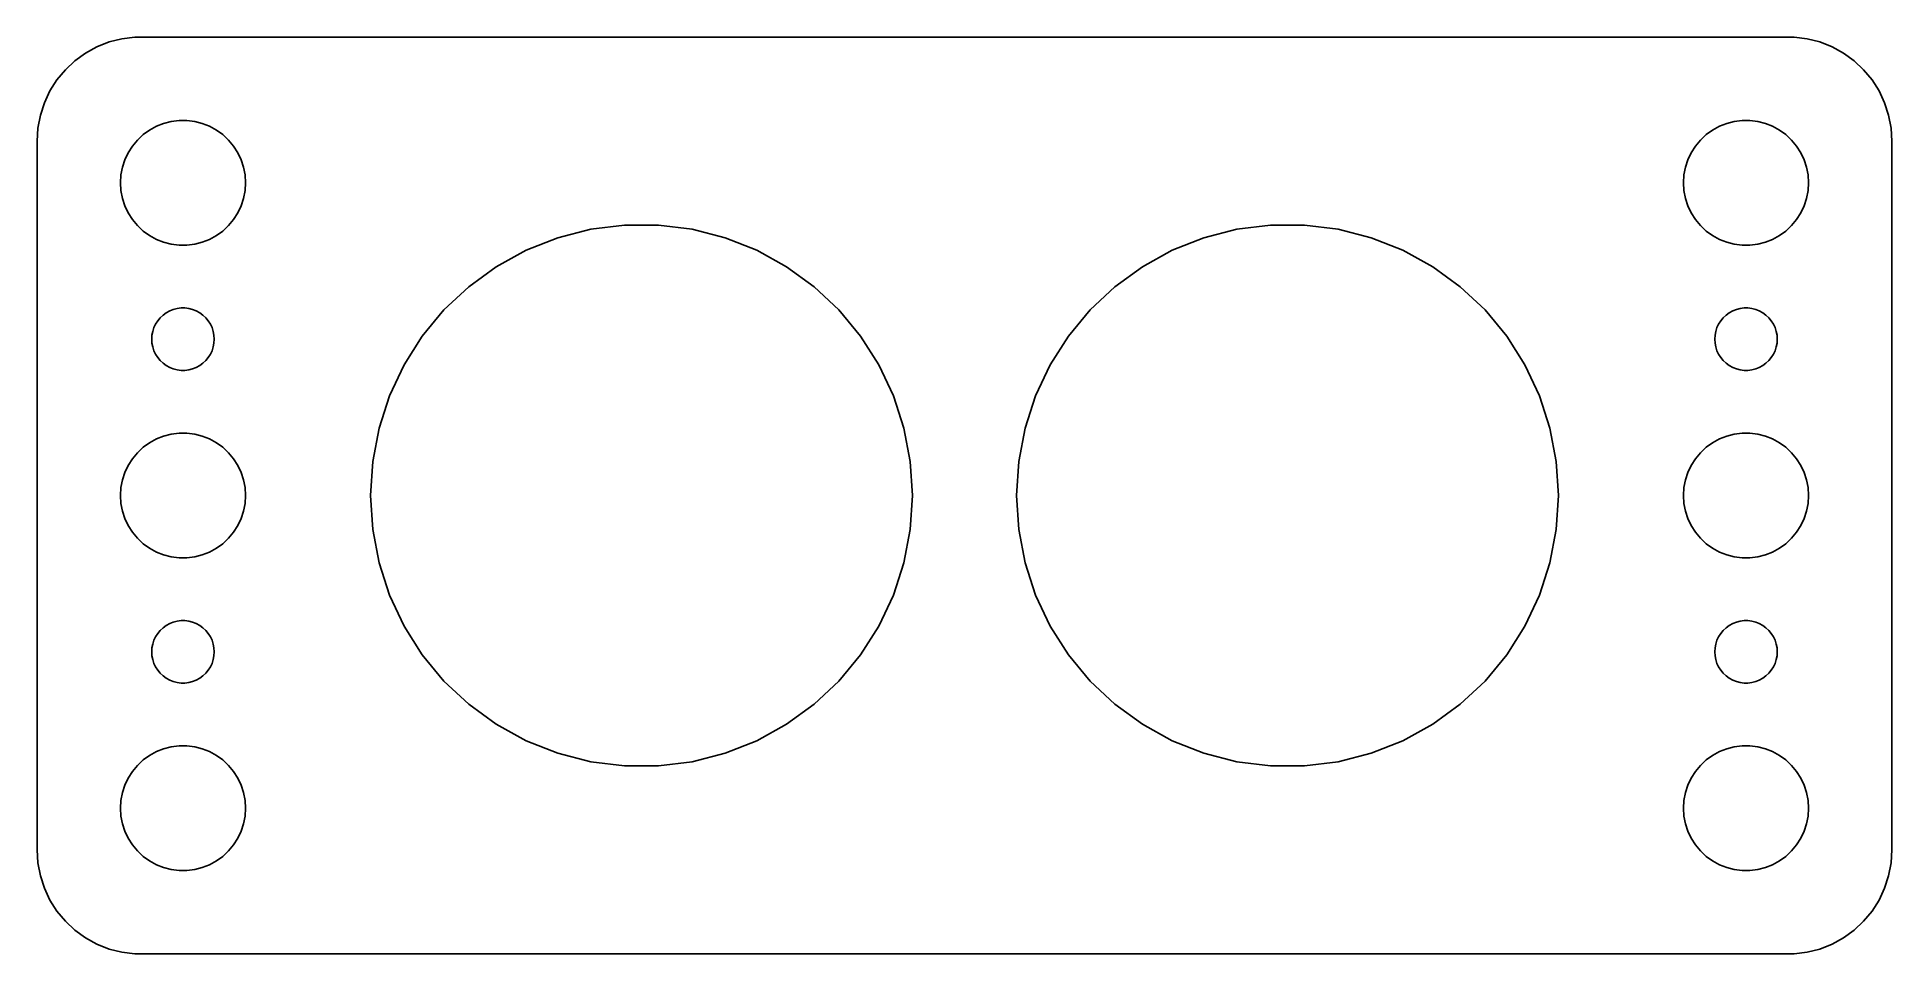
# Model space of a CAD drawing. Header units: metres. Extents: x -44.5 to 44.5, y -22 to 22.
import ezdxf

# ---------------------------------------------------------------- set-up
doc = ezdxf.new("R2010")
doc.units = ezdxf.units.M

msp = doc.modelspace()

# ---------------------------------------------------------------- linework, layer by layer
for p, q in [((-41.6289, 21.5241), (-42.1791, 21.2216)), ((-41.0451, 21.7553), (-41.6289, 21.5241)), ((-40.4369, 21.9114), (-41.0451, 21.7553)), ((-39.8139, 21.9901), (-40.4369, 21.9114)), ((39.8139, 21.9901), (-39.8139, 21.9901)), ((40.4369, 21.9114), (39.8139, 21.9901)), ((41.0451, 21.7553), (40.4369, 21.9114)), ((41.6289, 21.5241), (41.0451, 21.7553)), ((42.1791, 21.2216), (41.6289, 21.5241)), ((-42.6871, 20.8526), (-43.1448, 20.4227)), ((-42.1791, 21.2216), (-42.6871, 20.8526)), ((42.6871, 20.8526), (42.1791, 21.2216)), ((43.1448, 20.4227), (42.6871, 20.8526)), ((-43.5451, 19.9389), (-43.8815, 19.4088)), ((-43.1448, 20.4227), (-43.5451, 19.9389)), ((43.5451, 19.9389), (43.1448, 20.4227)), ((43.8815, 19.4088), (43.5451, 19.9389)), ((-44.1489, 18.8406), (-44.3429, 18.2434)), ((-43.8815, 19.4088), (-44.1489, 18.8406)), ((44.1489, 18.8406), (43.8815, 19.4088)), ((44.3429, 18.2434), (44.1489, 18.8406)), ((-44.3429, 18.2434), (-44.4606, 17.6267)), ((-38.7773, 17.7145), (-38.427, 17.8532)), ((-38.427, 17.8532), (-38.0621, 17.9469)), ((-38.0621, 17.9469), (-37.6884, 17.9941)), ((-37.6884, 17.9941), (-37.3116, 17.9941)), ((-37.3116, 17.9941), (-36.9379, 17.9469)), ((-36.9379, 17.9469), (-36.5729, 17.8532)), ((-36.5729, 17.8532), (-36.2227, 17.7145)), ((36.2227, 17.7145), (36.5729, 17.8532)), ((36.5729, 17.8532), (36.9379, 17.9469)), ((36.9379, 17.9469), (37.3116, 17.9941)), ((37.3116, 17.9941), (37.6884, 17.9941)), ((37.6884, 17.9941), (38.0621, 17.9469)), ((38.0621, 17.9469), (38.427, 17.8532)), ((38.427, 17.8532), (38.7773, 17.7145)), ((44.4606, 17.6267), (44.3429, 18.2434)), ((-44.4606, 17.6267), (-44.5, 17)), ((-44.5, 17), (-44.5, -17)), ((-39.927, 16.7634), (-39.6869, 17.0536)), ((-39.6869, 17.0536), (-39.4123, 17.3115)), ((-39.4123, 17.3115), (-39.1075, 17.533)), ((-39.1075, 17.533), (-38.7773, 17.7145)), ((-36.2227, 17.7145), (-35.8925, 17.533)), ((-35.8925, 17.533), (-35.5877, 17.3115)), ((-35.5877, 17.3115), (-35.3131, 17.0536)), ((-35.3131, 17.0536), (-35.0729, 16.7634)), ((35.0729, 16.7634), (35.3131, 17.0536)), ((35.3131, 17.0536), (35.5877, 17.3115)), ((35.5877, 17.3115), (35.8925, 17.533)), ((35.8925, 17.533), (36.2227, 17.7145)), ((38.7773, 17.7145), (39.1075, 17.533)), ((39.1075, 17.533), (39.4123, 17.3115)), ((39.4123, 17.3115), (39.6869, 17.0536)), ((39.6869, 17.0536), (39.927, 16.7634)), ((44.5, 17), (44.4606, 17.6267)), ((44.5, -17), (44.5, 17)), ((-40.4057, 15.7461), (-40.2893, 16.1044)), ((-40.2893, 16.1044), (-40.1289, 16.4453)), ((-40.1289, 16.4453), (-39.927, 16.7634)), ((-35.0729, 16.7634), (-34.8711, 16.4453)), ((-34.8711, 16.4453), (-34.7107, 16.1044)), ((-34.7107, 16.1044), (-34.5942, 15.7461)), ((34.5942, 15.7461), (34.7107, 16.1044)), ((34.7107, 16.1044), (34.8711, 16.4453)), ((34.8711, 16.4453), (35.0729, 16.7634)), ((39.927, 16.7634), (40.1289, 16.4453)), ((40.1289, 16.4453), (40.2893, 16.1044)), ((40.2893, 16.1044), (40.4057, 15.7461)), ((-40.5, 15), (-40.4763, 15.376)), ((-40.4763, 15.376), (-40.4057, 15.7461)), ((-34.5942, 15.7461), (-34.5237, 15.376)), ((-34.5237, 15.376), (-34.5, 15)), ((34.5, 15), (34.5237, 15.376)), ((34.5237, 15.376), (34.5942, 15.7461)), ((40.4057, 15.7461), (40.4763, 15.376)), ((40.4763, 15.376), (40.5, 15)), ((-40.4763, 14.624), (-40.5, 15)), ((-40.4057, 14.2539), (-40.4763, 14.624)), ((-40.2893, 13.8956), (-40.4057, 14.2539)), ((-34.5942, 14.2539), (-34.7107, 13.8956)), ((-34.5237, 14.624), (-34.5942, 14.2539)), ((-34.5, 15), (-34.5237, 14.624)), ((34.5237, 14.624), (34.5, 15)), ((34.5942, 14.2539), (34.5237, 14.624)), ((34.7107, 13.8956), (34.5942, 14.2539)), ((40.4057, 14.2539), (40.2893, 13.8956)), ((40.4763, 14.624), (40.4057, 14.2539)), ((40.5, 15), (40.4763, 14.624)), ((-40.1289, 13.5547), (-40.2893, 13.8956)), ((-39.927, 13.2366), (-40.1289, 13.5547)), ((-34.8711, 13.5547), (-35.0729, 13.2366)), ((-34.7107, 13.8956), (-34.8711, 13.5547)), ((34.8711, 13.5547), (34.7107, 13.8956)), ((35.0729, 13.2366), (34.8711, 13.5547)), ((40.1289, 13.5547), (39.927, 13.2366)), ((40.2893, 13.8956), (40.1289, 13.5547)), ((-39.6869, 12.9464), (-39.927, 13.2366)), ((-39.4123, 12.6884), (-39.6869, 12.9464)), ((-39.1075, 12.467), (-39.4123, 12.6884)), ((-38.7773, 12.2855), (-39.1075, 12.467)), ((-35.8925, 12.467), (-36.2227, 12.2855)), ((-35.5877, 12.6884), (-35.8925, 12.467)), ((-35.3131, 12.9464), (-35.5877, 12.6884)), ((-35.0729, 13.2366), (-35.3131, 12.9464)), ((-19.5172, 12.3637), (-17.9359, 12.7697)), ((-17.9359, 12.7697), (-16.3163, 12.9743)), ((-16.3163, 12.9743), (-14.6837, 12.9743)), ((-14.6837, 12.9743), (-13.064, 12.7697)), ((-13.064, 12.7697), (-11.4828, 12.3637)), ((11.4828, 12.3637), (13.064, 12.7697)), ((13.064, 12.7697), (14.6837, 12.9743)), ((14.6837, 12.9743), (16.3163, 12.9743)), ((16.3163, 12.9743), (17.9359, 12.7697)), ((17.9359, 12.7697), (19.5172, 12.3637)), ((35.3131, 12.9464), (35.0729, 13.2366)), ((35.5877, 12.6884), (35.3131, 12.9464)), ((35.8925, 12.467), (35.5877, 12.6884)), ((36.2227, 12.2855), (35.8925, 12.467)), ((39.1075, 12.467), (38.7773, 12.2855)), ((39.4123, 12.6884), (39.1075, 12.467)), ((39.6869, 12.9464), (39.4123, 12.6884)), ((39.927, 13.2366), (39.6869, 12.9464)), ((-38.427, 12.1468), (-38.7773, 12.2855)), ((-38.0621, 12.0531), (-38.427, 12.1468)), ((-37.6884, 12.0059), (-38.0621, 12.0531)), ((-37.3116, 12.0059), (-37.6884, 12.0059)), ((-36.9379, 12.0531), (-37.3116, 12.0059)), ((-36.5729, 12.1468), (-36.9379, 12.0531)), ((-36.2227, 12.2855), (-36.5729, 12.1468)), ((-22.4657, 10.9763), (-21.0351, 11.7627)), ((-21.0351, 11.7627), (-19.5172, 12.3637)), ((-11.4828, 12.3637), (-9.96486, 11.7627)), ((-9.96486, 11.7627), (-8.53424, 10.9763)), ((8.53424, 10.9763), (9.96486, 11.7627)), ((9.96486, 11.7627), (11.4828, 12.3637)), ((19.5172, 12.3637), (21.0351, 11.7627)), ((21.0351, 11.7627), (22.4657, 10.9763)), ((36.5729, 12.1468), (36.2227, 12.2855)), ((36.9379, 12.0531), (36.5729, 12.1468)), ((37.3116, 12.0059), (36.9379, 12.0531)), ((37.6884, 12.0059), (37.3116, 12.0059)), ((38.0621, 12.0531), (37.6884, 12.0059)), ((38.427, 12.1468), (38.0621, 12.0531)), ((38.7773, 12.2855), (38.427, 12.1468)), ((-23.7865, 10.0167), (-22.4657, 10.9763)), ((-8.53424, 10.9763), (-7.21349, 10.0167)), ((7.21349, 10.0167), (8.53424, 10.9763)), ((22.4657, 10.9763), (23.7865, 10.0167)), ((-24.9766, 8.89911), (-23.7865, 10.0167)), ((-7.21349, 10.0167), (-6.02341, 8.89911)), ((6.02341, 8.89911), (7.21349, 10.0167)), ((23.7865, 10.0167), (24.9766, 8.89911)), ((-38.1387, 8.85724), (-37.9635, 8.92657)), ((-37.9635, 8.92657), (-37.7811, 8.97342)), ((-37.7811, 8.97342), (-37.5942, 8.99704)), ((-37.5942, 8.99704), (-37.4058, 8.99704)), ((-37.4058, 8.99704), (-37.2189, 8.97342)), ((-37.2189, 8.97342), (-37.0365, 8.92657)), ((-37.0365, 8.92657), (-36.8613, 8.85724)), ((36.8613, 8.85724), (37.0365, 8.92657)), ((37.0365, 8.92657), (37.2189, 8.97342)), ((37.2189, 8.97342), (37.4058, 8.99704)), ((37.4058, 8.99704), (37.5942, 8.99704)), ((37.5942, 8.99704), (37.7811, 8.97342)), ((37.7811, 8.97342), (37.9635, 8.92657)), ((37.9635, 8.92657), (38.1387, 8.85724)), ((-38.9529, 7.87303), (-38.8947, 8.05219)), ((-38.8947, 8.05219), (-38.8145, 8.22263)), ((-38.8145, 8.22263), (-38.7135, 8.38167)), ((-38.7135, 8.38167), (-38.5934, 8.52681)), ((-38.5934, 8.52681), (-38.4561, 8.65576)), ((-38.4561, 8.65576), (-38.3037, 8.76648)), ((-38.3037, 8.76648), (-38.1387, 8.85724)), ((-36.8613, 8.85724), (-36.6963, 8.76648)), ((-36.6963, 8.76648), (-36.5439, 8.65576)), ((-36.5439, 8.65576), (-36.4065, 8.52681)), ((-36.4065, 8.52681), (-36.2865, 8.38167)), ((-36.2865, 8.38167), (-36.1855, 8.22263)), ((-36.1855, 8.22263), (-36.1053, 8.05219)), ((-36.1053, 8.05219), (-36.0471, 7.87303)), ((-26.0172, 7.6412), (-24.9766, 8.89911)), ((-6.02341, 8.89911), (-4.98277, 7.6412)), ((4.98277, 7.6412), (6.02341, 8.89911)), ((24.9766, 8.89911), (26.0172, 7.6412)), ((36.0471, 7.87303), (36.1053, 8.05219)), ((36.1053, 8.05219), (36.1855, 8.22263)), ((36.1855, 8.22263), (36.2865, 8.38167)), ((36.2865, 8.38167), (36.4065, 8.52681)), ((36.4065, 8.52681), (36.5439, 8.65576)), ((36.5439, 8.65576), (36.6963, 8.76648)), ((36.6963, 8.76648), (36.8613, 8.85724)), ((38.1387, 8.85724), (38.3037, 8.76648)), ((38.3037, 8.76648), (38.4561, 8.65576)), ((38.4561, 8.65576), (38.5934, 8.52681)), ((38.5934, 8.52681), (38.7135, 8.38167)), ((38.7135, 8.38167), (38.8145, 8.22263)), ((38.8145, 8.22263), (38.8947, 8.05219)), ((38.8947, 8.05219), (38.9529, 7.87303)), ((-39, 7.5), (-38.9882, 7.68799)), ((-38.9882, 7.312), (-39, 7.5)), ((-38.9882, 7.68799), (-38.9529, 7.87303)), ((-38.9529, 7.12695), (-38.9882, 7.312)), ((-38.8947, 6.9478), (-38.9529, 7.12695)), ((-36.0471, 7.12695), (-36.1053, 6.9478)), ((-36.0471, 7.87303), (-36.0118, 7.68799)), ((-36.0118, 7.312), (-36.0471, 7.12695)), ((-36.0118, 7.68799), (-36, 7.5)), ((-36, 7.5), (-36.0118, 7.312)), ((-26.892, 6.26279), (-26.0172, 7.6412)), ((-4.98277, 7.6412), (-4.108, 6.26279)), ((4.108, 6.26279), (4.98277, 7.6412)), ((26.0172, 7.6412), (26.892, 6.26279)), ((36, 7.5), (36.0118, 7.68799)), ((36.0118, 7.312), (36, 7.5)), ((36.0118, 7.68799), (36.0471, 7.87303)), ((36.0471, 7.12695), (36.0118, 7.312)), ((36.1053, 6.9478), (36.0471, 7.12695)), ((38.9529, 7.12695), (38.8947, 6.9478)), ((38.9529, 7.87303), (38.9882, 7.68799)), ((38.9882, 7.312), (38.9529, 7.12695)), ((38.9882, 7.68799), (39, 7.5)), ((39, 7.5), (38.9882, 7.312)), ((-38.8145, 6.77736), (-38.8947, 6.9478)), ((-38.7135, 6.61832), (-38.8145, 6.77736)), ((-38.5934, 6.47318), (-38.7135, 6.61832)), ((-38.4561, 6.34422), (-38.5934, 6.47318)), ((-38.3037, 6.23351), (-38.4561, 6.34422)), ((-38.1387, 6.14275), (-38.3037, 6.23351)), ((-36.6963, 6.23351), (-36.8613, 6.14275)), ((-36.5439, 6.34422), (-36.6963, 6.23351)), ((-36.4065, 6.47318), (-36.5439, 6.34422)), ((-36.2865, 6.61832), (-36.4065, 6.47318)), ((-36.1855, 6.77736), (-36.2865, 6.61832)), ((-36.1053, 6.9478), (-36.1855, 6.77736)), ((-27.5871, 4.78561), (-26.892, 6.26279)), ((-4.108, 6.26279), (-3.4129, 4.78561)), ((3.4129, 4.78561), (4.108, 6.26279)), ((26.892, 6.26279), (27.5871, 4.78561)), ((36.1855, 6.77736), (36.1053, 6.9478)), ((36.2865, 6.61832), (36.1855, 6.77736)), ((36.4065, 6.47318), (36.2865, 6.61832)), ((36.5439, 6.34422), (36.4065, 6.47318)), ((36.6963, 6.23351), (36.5439, 6.34422)), ((36.8613, 6.14275), (36.6963, 6.23351)), ((38.3037, 6.23351), (38.1387, 6.14275)), ((38.4561, 6.34422), (38.3037, 6.23351)), ((38.5934, 6.47318), (38.4561, 6.34422)), ((38.7135, 6.61832), (38.5934, 6.47318)), ((38.8145, 6.77736), (38.7135, 6.61832)), ((38.8947, 6.9478), (38.8145, 6.77736)), ((-37.9635, 6.07341), (-38.1387, 6.14275)), ((-37.7811, 6.02657), (-37.9635, 6.07341)), ((-37.5942, 6.00294), (-37.7811, 6.02657)), ((-37.4058, 6.00294), (-37.5942, 6.00294)), ((-37.2189, 6.02657), (-37.4058, 6.00294)), ((-37.0365, 6.07341), (-37.2189, 6.02657)), ((-36.8613, 6.14275), (-37.0365, 6.07341)), ((37.0365, 6.07341), (36.8613, 6.14275)), ((37.2189, 6.02657), (37.0365, 6.07341)), ((37.4058, 6.00294), (37.2189, 6.02657)), ((37.5942, 6.00294), (37.4058, 6.00294)), ((37.7811, 6.02657), (37.5942, 6.00294)), ((37.9635, 6.07341), (37.7811, 6.02657)), ((38.1387, 6.14275), (37.9635, 6.07341)), ((-28.0916, 3.23296), (-27.5871, 4.78561)), ((-3.4129, 4.78561), (-2.90842, 3.23296)), ((2.90842, 3.23296), (3.4129, 4.78561)), ((27.5871, 4.78561), (28.0916, 3.23296)), ((-39.1075, 2.53297), (-38.7773, 2.71448)), ((-38.7773, 2.71448), (-38.427, 2.85316)), ((-38.427, 2.85316), (-38.0621, 2.94685)), ((-38.0621, 2.94685), (-37.6884, 2.99408)), ((-37.6884, 2.99408), (-37.3116, 2.99408)), ((-37.3116, 2.99408), (-36.9379, 2.94685)), ((-36.9379, 2.94685), (-36.5729, 2.85316)), ((-36.5729, 2.85316), (-36.2227, 2.71448)), ((-36.2227, 2.71448), (-35.8925, 2.53297)), ((-28.3975, 1.62932), (-28.0916, 3.23296)), ((-2.90842, 3.23296), (-2.60251, 1.62932)), ((2.60251, 1.62932), (2.90842, 3.23296)), ((28.0916, 3.23296), (28.3975, 1.62932)), ((35.8925, 2.53297), (36.2227, 2.71448)), ((36.2227, 2.71448), (36.5729, 2.85316)), ((36.5729, 2.85316), (36.9379, 2.94685)), ((36.9379, 2.94685), (37.3116, 2.99408)), ((37.3116, 2.99408), (37.6884, 2.99408)), ((37.6884, 2.99408), (38.0621, 2.94685)), ((38.0621, 2.94685), (38.427, 2.85316)), ((38.427, 2.85316), (38.7773, 2.71448)), ((38.7773, 2.71448), (39.1075, 2.53297)), ((-39.927, 1.76335), (-39.6869, 2.05363)), ((-39.6869, 2.05363), (-39.4123, 2.31154)), ((-39.4123, 2.31154), (-39.1075, 2.53297)), ((-35.8925, 2.53297), (-35.5877, 2.31154)), ((-35.5877, 2.31154), (-35.3131, 2.05363)), ((-35.3131, 2.05363), (-35.0729, 1.76335)), ((35.0729, 1.76335), (35.3131, 2.05363)), ((35.3131, 2.05363), (35.5877, 2.31154)), ((35.5877, 2.31154), (35.8925, 2.53297)), ((39.1075, 2.53297), (39.4123, 2.31154)), ((39.4123, 2.31154), (39.6869, 2.05363)), ((39.6869, 2.05363), (39.927, 1.76335)), ((-40.4057, 0.74606), (-40.2893, 1.10437)), ((-40.2893, 1.10437), (-40.1289, 1.44525)), ((-40.1289, 1.44525), (-39.927, 1.76335)), ((-35.0729, 1.76335), (-34.8711, 1.44525)), ((-34.8711, 1.44525), (-34.7107, 1.10437)), ((-34.7107, 1.10437), (-34.5942, 0.74606)), ((-28.5, 0), (-28.3975, 1.62932)), ((-2.60251, 1.62932), (-2.5, 0)), ((2.5, 0), (2.60251, 1.62932)), ((28.3975, 1.62932), (28.5, 0)), ((34.5942, 0.74606), (34.7107, 1.10437)), ((34.7107, 1.10437), (34.8711, 1.44525)), ((34.8711, 1.44525), (35.0729, 1.76335)), ((39.927, 1.76335), (40.1289, 1.44525)), ((40.1289, 1.44525), (40.2893, 1.10437)), ((40.2893, 1.10437), (40.4057, 0.74606)), ((-40.5, 0), (-40.4763, 0.37599)), ((-40.4763, -0.37599), (-40.5, 0)), ((-40.4763, 0.37599), (-40.4057, 0.74606)), ((-34.5942, 0.74606), (-34.5237, 0.37599)), ((-34.5237, 0.37599), (-34.5, 0)), ((-34.5, 0), (-34.5237, -0.37599)), ((-28.3975, -1.62932), (-28.5, 0)), ((-2.5, 0), (-2.60251, -1.62932)), ((2.60251, -1.62932), (2.5, 0)), ((28.5, 0), (28.3975, -1.62932)), ((34.5, 0), (34.5237, 0.37599)), ((34.5237, -0.37599), (34.5, 0)), ((34.5237, 0.37599), (34.5942, 0.74606)), ((40.4057, 0.74606), (40.4763, 0.37599)), ((40.4763, 0.37599), (40.5, 0)), ((40.5, 0), (40.4763, -0.37599)), ((-40.4057, -0.74606), (-40.4763, -0.37599)), ((-40.2893, -1.10437), (-40.4057, -0.74606)), ((-34.5942, -0.74606), (-34.7107, -1.10437)), ((-34.5237, -0.37599), (-34.5942, -0.74606)), ((34.5942, -0.74606), (34.5237, -0.37599)), ((34.7107, -1.10437), (34.5942, -0.74606)), ((40.4057, -0.74606), (40.2893, -1.10437)), ((40.4763, -0.37599), (40.4057, -0.74606)), ((-40.1289, -1.44525), (-40.2893, -1.10437)), ((-39.927, -1.76335), (-40.1289, -1.44525)), ((-39.6869, -2.05363), (-39.927, -1.76335)), ((-35.0729, -1.76335), (-35.3131, -2.05363)), ((-34.8711, -1.44525), (-35.0729, -1.76335)), ((-34.7107, -1.10437), (-34.8711, -1.44525)), ((-28.0916, -3.23296), (-28.3975, -1.62932)), ((-2.60251, -1.62932), (-2.90842, -3.23296)), ((2.90842, -3.23296), (2.60251, -1.62932)), ((28.3975, -1.62932), (28.0916, -3.23296)), ((34.8711, -1.44525), (34.7107, -1.10437)), ((35.0729, -1.76335), (34.8711, -1.44525)), ((35.3131, -2.05363), (35.0729, -1.76335)), ((39.927, -1.76335), (39.6869, -2.05363)), ((40.1289, -1.44525), (39.927, -1.76335)), ((40.2893, -1.10437), (40.1289, -1.44525)), ((-39.4123, -2.31154), (-39.6869, -2.05363)), ((-39.1075, -2.53297), (-39.4123, -2.31154)), ((-38.7773, -2.71448), (-39.1075, -2.53297)), ((-35.8925, -2.53297), (-36.2227, -2.71448)), ((-35.5877, -2.31154), (-35.8925, -2.53297)), ((-35.3131, -2.05363), (-35.5877, -2.31154)), ((35.5877, -2.31154), (35.3131, -2.05363)), ((35.8925, -2.53297), (35.5877, -2.31154)), ((36.2227, -2.71448), (35.8925, -2.53297)), ((39.1075, -2.53297), (38.7773, -2.71448)), ((39.4123, -2.31154), (39.1075, -2.53297)), ((39.6869, -2.05363), (39.4123, -2.31154)), ((-38.427, -2.85316), (-38.7773, -2.71448)), ((-38.0621, -2.94685), (-38.427, -2.85316)), ((-37.6884, -2.99408), (-38.0621, -2.94685)), ((-37.3116, -2.99408), (-37.6884, -2.99408)), ((-36.9379, -2.94685), (-37.3116, -2.99408)), ((-36.5729, -2.85316), (-36.9379, -2.94685)), ((-36.2227, -2.71448), (-36.5729, -2.85316)), ((-27.5871, -4.78561), (-28.0916, -3.23296)), ((-2.90842, -3.23296), (-3.4129, -4.78561)), ((3.4129, -4.78561), (2.90842, -3.23296)), ((28.0916, -3.23296), (27.5871, -4.78561)), ((36.5729, -2.85316), (36.2227, -2.71448)), ((36.9379, -2.94685), (36.5729, -2.85316)), ((37.3116, -2.99408), (36.9379, -2.94685)), ((37.6884, -2.99408), (37.3116, -2.99408)), ((38.0621, -2.94685), (37.6884, -2.99408)), ((38.427, -2.85316), (38.0621, -2.94685)), ((38.7773, -2.71448), (38.427, -2.85316)), ((-26.892, -6.26279), (-27.5871, -4.78561)), ((-3.4129, -4.78561), (-4.108, -6.26279)), ((4.108, -6.26279), (3.4129, -4.78561)), ((27.5871, -4.78561), (26.892, -6.26279)), ((-38.3037, -6.23351), (-38.1387, -6.14275)), ((-38.1387, -6.14275), (-37.9635, -6.07341)), ((-37.9635, -6.07341), (-37.7811, -6.02657)), ((-37.7811, -6.02657), (-37.5942, -6.00294)), ((-37.5942, -6.00294), (-37.4058, -6.00294)), ((-37.4058, -6.00294), (-37.2189, -6.02657)), ((-37.2189, -6.02657), (-37.0365, -6.07341)), ((-37.0365, -6.07341), (-36.8613, -6.14275)), ((-36.8613, -6.14275), (-36.6963, -6.23351)), ((36.6963, -6.23351), (36.8613, -6.14275)), ((36.8613, -6.14275), (37.0365, -6.07341)), ((37.0365, -6.07341), (37.2189, -6.02657)), ((37.2189, -6.02657), (37.4058, -6.00294)), ((37.4058, -6.00294), (37.5942, -6.00294)), ((37.5942, -6.00294), (37.7811, -6.02657)), ((37.7811, -6.02657), (37.9635, -6.07341)), ((37.9635, -6.07341), (38.1387, -6.14275)), ((38.1387, -6.14275), (38.3037, -6.23351)), ((-38.9529, -7.12695), (-38.8947, -6.9478)), ((-38.8947, -6.9478), (-38.8145, -6.77736)), ((-38.8145, -6.77736), (-38.7135, -6.61832)), ((-38.7135, -6.61832), (-38.5934, -6.47318)), ((-38.5934, -6.47318), (-38.4561, -6.34422)), ((-38.4561, -6.34422), (-38.3037, -6.23351)), ((-36.6963, -6.23351), (-36.5439, -6.34422)), ((-36.5439, -6.34422), (-36.4065, -6.47318)), ((-36.4065, -6.47318), (-36.2865, -6.61832)), ((-36.2865, -6.61832), (-36.1855, -6.77736)), ((-36.1855, -6.77736), (-36.1053, -6.9478)), ((-36.1053, -6.9478), (-36.0471, -7.12695)), ((-26.0172, -7.6412), (-26.892, -6.26279)), ((-4.108, -6.26279), (-4.98277, -7.6412)), ((4.98277, -7.6412), (4.108, -6.26279)), ((26.892, -6.26279), (26.0172, -7.6412)), ((36.0471, -7.12695), (36.1053, -6.9478)), ((36.1053, -6.9478), (36.1855, -6.77736)), ((36.1855, -6.77736), (36.2865, -6.61832)), ((36.2865, -6.61832), (36.4065, -6.47318)), ((36.4065, -6.47318), (36.5439, -6.34422)), ((36.5439, -6.34422), (36.6963, -6.23351)), ((38.3037, -6.23351), (38.4561, -6.34422)), ((38.4561, -6.34422), (38.5934, -6.47318)), ((38.5934, -6.47318), (38.7135, -6.61832)), ((38.7135, -6.61832), (38.8145, -6.77736)), ((38.8145, -6.77736), (38.8947, -6.9478)), ((38.8947, -6.9478), (38.9529, -7.12695)), ((-39, -7.5), (-38.9882, -7.312)), ((-38.9882, -7.68799), (-39, -7.5)), ((-38.9882, -7.312), (-38.9529, -7.12695)), ((-38.9529, -7.87303), (-38.9882, -7.68799)), ((-38.8947, -8.05219), (-38.9529, -7.87303)), ((-36.0471, -7.87303), (-36.1053, -8.05219)), ((-36.0471, -7.12695), (-36.0118, -7.312)), ((-36.0118, -7.68799), (-36.0471, -7.87303)), ((-36.0118, -7.312), (-36, -7.5)), ((-36, -7.5), (-36.0118, -7.68799)), ((-24.9766, -8.89911), (-26.0172, -7.6412)), ((-4.98277, -7.6412), (-6.02341, -8.89911)), ((6.02341, -8.89911), (4.98277, -7.6412)), ((26.0172, -7.6412), (24.9766, -8.89911)), ((36, -7.5), (36.0118, -7.312)), ((36.0118, -7.68799), (36, -7.5)), ((36.0118, -7.312), (36.0471, -7.12695)), ((36.0471, -7.87303), (36.0118, -7.68799)), ((36.1053, -8.05219), (36.0471, -7.87303)), ((38.9529, -7.87303), (38.8947, -8.05219)), ((38.9529, -7.12695), (38.9882, -7.312)), ((38.9882, -7.68799), (38.9529, -7.87303)), ((38.9882, -7.312), (39, -7.5)), ((39, -7.5), (38.9882, -7.68799)), ((-38.8145, -8.22263), (-38.8947, -8.05219)), ((-38.7135, -8.38167), (-38.8145, -8.22263)), ((-38.5934, -8.52681), (-38.7135, -8.38167)), ((-38.4561, -8.65576), (-38.5934, -8.52681)), ((-38.3037, -8.76648), (-38.4561, -8.65576)), ((-38.1387, -8.85724), (-38.3037, -8.76648)), ((-37.9635, -8.92657), (-38.1387, -8.85724)), ((-36.8613, -8.85724), (-37.0365, -8.92657)), ((-36.6963, -8.76648), (-36.8613, -8.85724)), ((-36.5439, -8.65576), (-36.6963, -8.76648)), ((-36.4065, -8.52681), (-36.5439, -8.65576)), ((-36.2865, -8.38167), (-36.4065, -8.52681)), ((-36.1855, -8.22263), (-36.2865, -8.38167)), ((-36.1053, -8.05219), (-36.1855, -8.22263)), ((-23.7865, -10.0167), (-24.9766, -8.89911)), ((-6.02341, -8.89911), (-7.21349, -10.0167)), ((7.21349, -10.0167), (6.02341, -8.89911)), ((24.9766, -8.89911), (23.7865, -10.0167)), ((36.1855, -8.22263), (36.1053, -8.05219)), ((36.2865, -8.38167), (36.1855, -8.22263)), ((36.4065, -8.52681), (36.2865, -8.38167)), ((36.5439, -8.65576), (36.4065, -8.52681)), ((36.6963, -8.76648), (36.5439, -8.65576)), ((36.8613, -8.85724), (36.6963, -8.76648)), ((37.0365, -8.92657), (36.8613, -8.85724)), ((38.1387, -8.85724), (37.9635, -8.92657)), ((38.3037, -8.76648), (38.1387, -8.85724)), ((38.4561, -8.65576), (38.3037, -8.76648)), ((38.5934, -8.52681), (38.4561, -8.65576)), ((38.7135, -8.38167), (38.5934, -8.52681)), ((38.8145, -8.22263), (38.7135, -8.38167)), ((38.8947, -8.05219), (38.8145, -8.22263)), ((-37.7811, -8.97342), (-37.9635, -8.92657)), ((-37.5942, -8.99704), (-37.7811, -8.97342)), ((-37.4058, -8.99704), (-37.5942, -8.99704)), ((-37.2189, -8.97342), (-37.4058, -8.99704)), ((-37.0365, -8.92657), (-37.2189, -8.97342)), ((37.2189, -8.97342), (37.0365, -8.92657)), ((37.4058, -8.99704), (37.2189, -8.97342)), ((37.5942, -8.99704), (37.4058, -8.99704)), ((37.7811, -8.97342), (37.5942, -8.99704)), ((37.9635, -8.92657), (37.7811, -8.97342)), ((-22.4657, -10.9763), (-23.7865, -10.0167)), ((-7.21349, -10.0167), (-8.53424, -10.9763)), ((8.53424, -10.9763), (7.21349, -10.0167)), ((23.7865, -10.0167), (22.4657, -10.9763)), ((-21.0351, -11.7627), (-22.4657, -10.9763)), ((-8.53424, -10.9763), (-9.96486, -11.7627)), ((9.96486, -11.7627), (8.53424, -10.9763)), ((22.4657, -10.9763), (21.0351, -11.7627)), ((-39.1075, -12.467), (-38.7773, -12.2855)), ((-38.7773, -12.2855), (-38.427, -12.1468)), ((-38.427, -12.1468), (-38.0621, -12.0531)), ((-38.0621, -12.0531), (-37.6884, -12.0059)), ((-37.6884, -12.0059), (-37.3116, -12.0059)), ((-37.3116, -12.0059), (-36.9379, -12.0531)), ((-36.9379, -12.0531), (-36.5729, -12.1468)), ((-36.5729, -12.1468), (-36.2227, -12.2855)), ((-36.2227, -12.2855), (-35.8925, -12.467)), ((-19.5172, -12.3637), (-21.0351, -11.7627)), ((-17.9359, -12.7697), (-19.5172, -12.3637)), ((-11.4828, -12.3637), (-13.064, -12.7697)), ((-9.96486, -11.7627), (-11.4828, -12.3637)), ((11.4828, -12.3637), (9.96486, -11.7627)), ((13.064, -12.7697), (11.4828, -12.3637)), ((19.5172, -12.3637), (17.9359, -12.7697)), ((21.0351, -11.7627), (19.5172, -12.3637)), ((35.8925, -12.467), (36.2227, -12.2855)), ((36.2227, -12.2855), (36.5729, -12.1468)), ((36.5729, -12.1468), (36.9379, -12.0531)), ((36.9379, -12.0531), (37.3116, -12.0059)), ((37.3116, -12.0059), (37.6884, -12.0059)), ((37.6884, -12.0059), (38.0621, -12.0531)), ((38.0621, -12.0531), (38.427, -12.1468)), ((38.427, -12.1468), (38.7773, -12.2855)), ((38.7773, -12.2855), (39.1075, -12.467)), ((-40.1289, -13.5547), (-39.927, -13.2366)), ((-39.927, -13.2366), (-39.6869, -12.9464)), ((-39.6869, -12.9464), (-39.4123, -12.6884)), ((-39.4123, -12.6884), (-39.1075, -12.467)), ((-35.8925, -12.467), (-35.5877, -12.6884)), ((-35.5877, -12.6884), (-35.3131, -12.9464)), ((-35.3131, -12.9464), (-35.0729, -13.2366)), ((-35.0729, -13.2366), (-34.8711, -13.5547)), ((-16.3163, -12.9743), (-17.9359, -12.7697)), ((-14.6837, -12.9743), (-16.3163, -12.9743)), ((-13.064, -12.7697), (-14.6837, -12.9743)), ((14.6837, -12.9743), (13.064, -12.7697)), ((16.3163, -12.9743), (14.6837, -12.9743)), ((17.9359, -12.7697), (16.3163, -12.9743)), ((34.8711, -13.5547), (35.0729, -13.2366)), ((35.0729, -13.2366), (35.3131, -12.9464)), ((35.3131, -12.9464), (35.5877, -12.6884)), ((35.5877, -12.6884), (35.8925, -12.467)), ((39.1075, -12.467), (39.4123, -12.6884)), ((39.4123, -12.6884), (39.6869, -12.9464)), ((39.6869, -12.9464), (39.927, -13.2366)), ((39.927, -13.2366), (40.1289, -13.5547)), ((-40.4057, -14.2539), (-40.2893, -13.8956)), ((-40.2893, -13.8956), (-40.1289, -13.5547)), ((-34.8711, -13.5547), (-34.7107, -13.8956)), ((-34.7107, -13.8956), (-34.5942, -14.2539)), ((34.5942, -14.2539), (34.7107, -13.8956)), ((34.7107, -13.8956), (34.8711, -13.5547)), ((40.1289, -13.5547), (40.2893, -13.8956)), ((40.2893, -13.8956), (40.4057, -14.2539)), ((-40.5, -15), (-40.4763, -14.624)), ((-40.4763, -15.376), (-40.5, -15)), ((-40.4763, -14.624), (-40.4057, -14.2539)), ((-34.5942, -14.2539), (-34.5237, -14.624)), ((-34.5237, -14.624), (-34.5, -15)), ((-34.5, -15), (-34.5237, -15.376)), ((34.5, -15), (34.5237, -14.624)), ((34.5237, -15.376), (34.5, -15)), ((34.5237, -14.624), (34.5942, -14.2539)), ((40.4057, -14.2539), (40.4763, -14.624)), ((40.4763, -14.624), (40.5, -15)), ((40.5, -15), (40.4763, -15.376)), ((-40.4057, -15.7461), (-40.4763, -15.376)), ((-40.2893, -16.1044), (-40.4057, -15.7461)), ((-34.5942, -15.7461), (-34.7107, -16.1044)), ((-34.5237, -15.376), (-34.5942, -15.7461)), ((34.5942, -15.7461), (34.5237, -15.376)), ((34.7107, -16.1044), (34.5942, -15.7461)), ((40.4057, -15.7461), (40.2893, -16.1044)), ((40.4763, -15.376), (40.4057, -15.7461)), ((-40.1289, -16.4453), (-40.2893, -16.1044)), ((-39.927, -16.7634), (-40.1289, -16.4453)), ((-39.6869, -17.0536), (-39.927, -16.7634)), ((-35.0729, -16.7634), (-35.3131, -17.0536)), ((-34.8711, -16.4453), (-35.0729, -16.7634)), ((-34.7107, -16.1044), (-34.8711, -16.4453)), ((34.8711, -16.4453), (34.7107, -16.1044)), ((35.0729, -16.7634), (34.8711, -16.4453)), ((35.3131, -17.0536), (35.0729, -16.7634)), ((39.927, -16.7634), (39.6869, -17.0536)), ((40.1289, -16.4453), (39.927, -16.7634)), ((40.2893, -16.1044), (40.1289, -16.4453)), ((-44.5, -17), (-44.4606, -17.6267)), ((-44.4606, -17.6267), (-44.3429, -18.2434)), ((-39.4123, -17.3115), (-39.6869, -17.0536)), ((-39.1075, -17.533), (-39.4123, -17.3115)), ((-38.7773, -17.7145), (-39.1075, -17.533)), ((-38.427, -17.8532), (-38.7773, -17.7145)), ((-36.2227, -17.7145), (-36.5729, -17.8532)), ((-35.8925, -17.533), (-36.2227, -17.7145)), ((-35.5877, -17.3115), (-35.8925, -17.533)), ((-35.3131, -17.0536), (-35.5877, -17.3115)), ((35.5877, -17.3115), (35.3131, -17.0536)), ((35.8925, -17.533), (35.5877, -17.3115)), ((36.2227, -17.7145), (35.8925, -17.533)), ((36.5729, -17.8532), (36.2227, -17.7145)), ((38.7773, -17.7145), (38.427, -17.8532)), ((39.1075, -17.533), (38.7773, -17.7145)), ((39.4123, -17.3115), (39.1075, -17.533)), ((39.6869, -17.0536), (39.4123, -17.3115)), ((44.3429, -18.2434), (44.4606, -17.6267)), ((44.4606, -17.6267), (44.5, -17)), ((-44.3429, -18.2434), (-44.1489, -18.8406)), ((-38.0621, -17.9469), (-38.427, -17.8532)), ((-37.6884, -17.9941), (-38.0621, -17.9469)), ((-37.3116, -17.9941), (-37.6884, -17.9941)), ((-36.9379, -17.9469), (-37.3116, -17.9941)), ((-36.5729, -17.8532), (-36.9379, -17.9469)), ((36.9379, -17.9469), (36.5729, -17.8532)), ((37.3116, -17.9941), (36.9379, -17.9469)), ((37.6884, -17.9941), (37.3116, -17.9941)), ((38.0621, -17.9469), (37.6884, -17.9941)), ((38.427, -17.8532), (38.0621, -17.9469)), ((44.1489, -18.8406), (44.3429, -18.2434)), ((-44.1489, -18.8406), (-43.8815, -19.4088)), ((-43.8815, -19.4088), (-43.5451, -19.9389)), ((43.5451, -19.9389), (43.8815, -19.4088)), ((43.8815, -19.4088), (44.1489, -18.8406)), ((-43.5451, -19.9389), (-43.1448, -20.4227)), ((-43.1448, -20.4227), (-42.6871, -20.8526)), ((42.6871, -20.8526), (43.1448, -20.4227)), ((43.1448, -20.4227), (43.5451, -19.9389)), ((-42.6871, -20.8526), (-42.1791, -21.2216)), ((-42.1791, -21.2216), (-41.6289, -21.5241)), ((41.6289, -21.5241), (42.1791, -21.2216)), ((42.1791, -21.2216), (42.6871, -20.8526)), ((-41.6289, -21.5241), (-41.0451, -21.7553)), ((-41.0451, -21.7553), (-40.4369, -21.9114)), ((-40.4369, -21.9114), (-39.8139, -21.9901)), ((-39.8139, -21.9901), (39.8139, -21.9901)), ((39.8139, -21.9901), (40.4369, -21.9114)), ((40.4369, -21.9114), (41.0451, -21.7553)), ((41.0451, -21.7553), (41.6289, -21.5241))]:
    msp.add_line(p, q)

doc.saveas('drawing.dxf')
